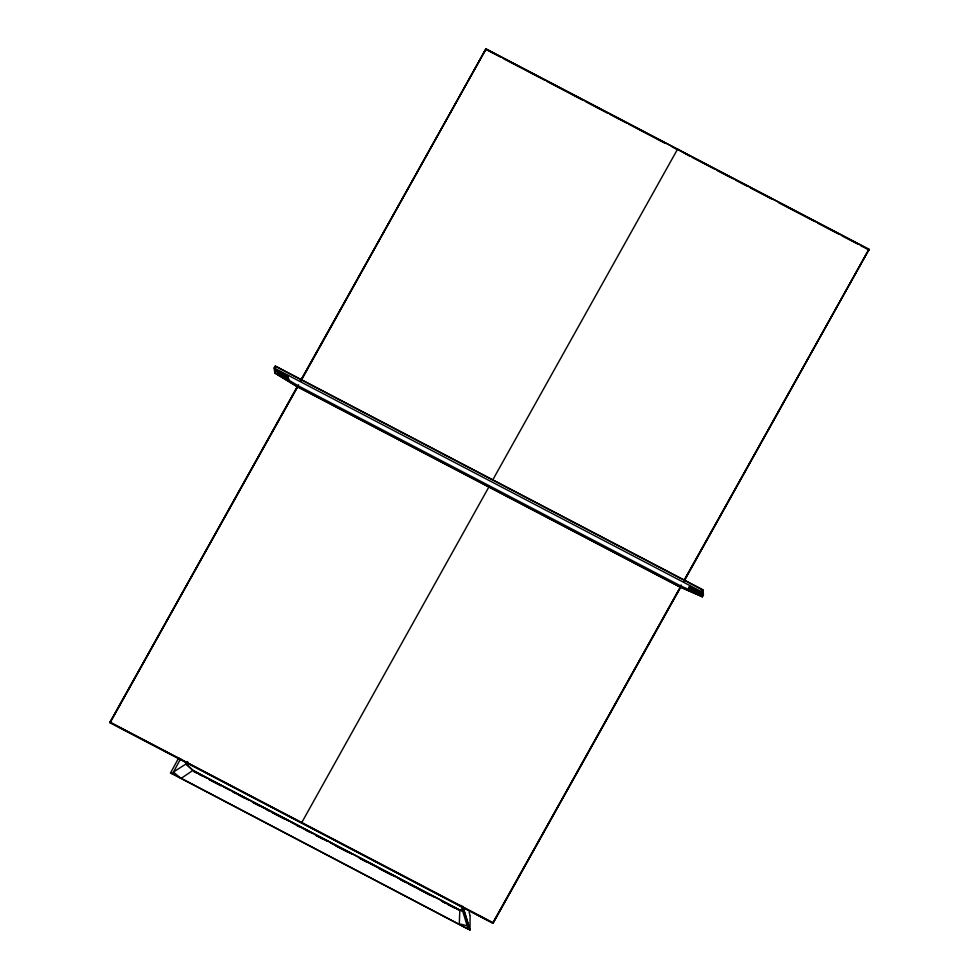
<?xml version="1.0" encoding="UTF-8"?>
<svg xmlns="http://www.w3.org/2000/svg" width="979" height="979" viewBox="0 0 979 979"><rect width="100%" height="100%" fill="white"/><g stroke="black" fill="none" stroke-linecap="round" stroke-linejoin="round"><path stroke-width="1.47" d="M467.167 922.732L467.142 925.608L460.95 905.379M470.104 916.124L469.969 930.05L170.664 772.798M279.235 374.174L278.452 374.786L276.494 373.745L278.574 372.889L281.524 375.508L284.13 375.887L286.602 379.044L283.653 376.719L281.56 376.56L279.235 374.174L278.452 374.786M693.156 590.998L692.386 591.365L693.156 590.998L695.494 593.152L697.586 593.311L698.663 591.377M702.457 590.802L703.387 594.73L702.298 596.713L680.246 587.131L297.335 386.766L274.805 373.048L274.144 367.957L275.258 366.073L702.726 589.75L703.411 594.816L702.273 596.725L680.099 586.849L681.151 584.952M281.56 376.56L283.763 376.536L284.632 378.016M695.494 593.152L693.169 590.765M288.94 378.922L287.838 380.843L287.483 377.343L288.487 375.41M680.662 586.69L492.939 922.622L109.929 722.208L298.571 384.771M275.087 370.845L287.434 377.307M301.556 822.911L489.157 486.477M172.157 774.218L173.32 772.039L181.029 778.391L468.219 929.132M178.802 757.746L170.407 773.153M180.674 758.725L173.516 771.978L185.937 764.024L187.625 761.552M284.13 375.887L281.524 375.508M695.445 592.099L698.1 592.405L695.371 592.16L692.508 589.48L690.415 590.337L692.386 591.365M275.845 371.09C273.557 378.959 276.384 361.545 274.781 368.422L275.356 373.256L297.481 386.717M278.428 374.578L279.578 372.779M297.518 386.216L110.003 722.783L493.012 923.197L681.054 586.605M300.504 380.88L485.988 48.95L868.997 249.364L684.04 581.257M300.565 380.904L485.988 48.95L868.96 249.412L683.636 581.367M109.966 722.698L297.273 387.513M301.006 380.831L485.89 48.974M492.816 479.796L677.529 149.236M680.601 586.641L493.012 923.197L109.929 722.208M683.575 581.318L868.997 249.364L869.107 250.037L860.896 245.741M690.085 585.552L689.032 587.449L689.485 591.01M690.134 585.564L689.045 587.522L701.417 593.923L701.784 596.395L701.16 591.536L702.751 589.725L701.71 591.683L702.298 596.713M691.627 588.526L690.415 590.337M692.361 591.169L693.499 589.37M700.426 595.391L698.565 594.596L699.704 592.748M274.72 368.434L274.144 367.957L701.637 591.72L702.775 589.786M701.784 596.395L702.787 594.4M297.42 386.607L680.295 587.106M181.25 778.317L192.863 770.424L462.21 911.216M702.224 589.639L275.209 366.06M486.061 49.525L500.893 57.284M695.555 592.956L697.684 593.127L698.725 594.498M464.242 910.751L459.763 910.078L192.863 770.424L185.986 763.926L192.924 770.314M462.834 910.446L459.849 909.98L459.298 923.809L467.216 925.828L467.986 928.52M275.564 369.878L287.961 376.352L288.413 379.864L298.044 385.714L680.638 585.907L689.999 590.007M689.559 586.507L702.004 593.005M503.585 58.691L544.03 79.862M546.723 81.269L583.141 100.409M585.821 101.73L607.396 113.111M610.088 114.421L626.266 122.889M628.971 124.296L665.341 143.423M672.108 146.874L676.122 149.065M689.742 156.187L677.431 149.126M692.471 157.533L714.034 168.816M716.689 170.297L732.916 178.692M735.559 180.173L747.736 186.451M750.379 187.919L772.003 199.153M778.684 202.726L815.152 221.719M817.771 223.188L839.419 234.422M842.026 235.878L858.289 244.297M194.026 771.452L206.177 777.803M208.882 779.223L221.021 785.574M223.726 786.994L230.481 790.518M233.173 791.938L249.376 800.406M252.08 801.825L288.536 820.891M291.228 822.311L312.839 833.618M315.532 835.026L327.684 841.389M330.388 842.797L351.987 854.104M358.742 857.628L395.186 876.707M397.89 878.114L434.346 897.192M441.088 900.729L458.649 909.907M193.854 771.574L196.559 772.994M199.263 774.401L201.968 775.821M208.723 779.357L220.875 785.721M233.039 792.084L235.743 793.492M238.435 794.911L245.191 798.448M253.304 802.682L260.059 806.219M266.814 809.755L269.519 811.163M272.211 812.582L284.375 818.946M296.539 825.309L299.231 826.717M305.986 830.253L308.691 831.673M315.446 835.197L323.559 839.444M335.711 845.807L347.875 852.171M360.027 858.534L366.782 862.071M378.946 868.434L391.111 874.785M400.558 879.742L405.967 882.568M408.671 883.976L415.426 887.512M418.131 888.932L430.283 895.295M442.447 901.659L445.151 903.066M447.856 904.486L454.611 908.022M172.414 773.863L181.029 778.391M698.1 592.405L700.536 595.636M284.167 375.814L286.602 379.044M469.871 929.365L469.969 930.05L462.7 906.444M462.834 906.358L469.027 926.599M469.1 912.195L469.993 915.414"/></g></svg>
